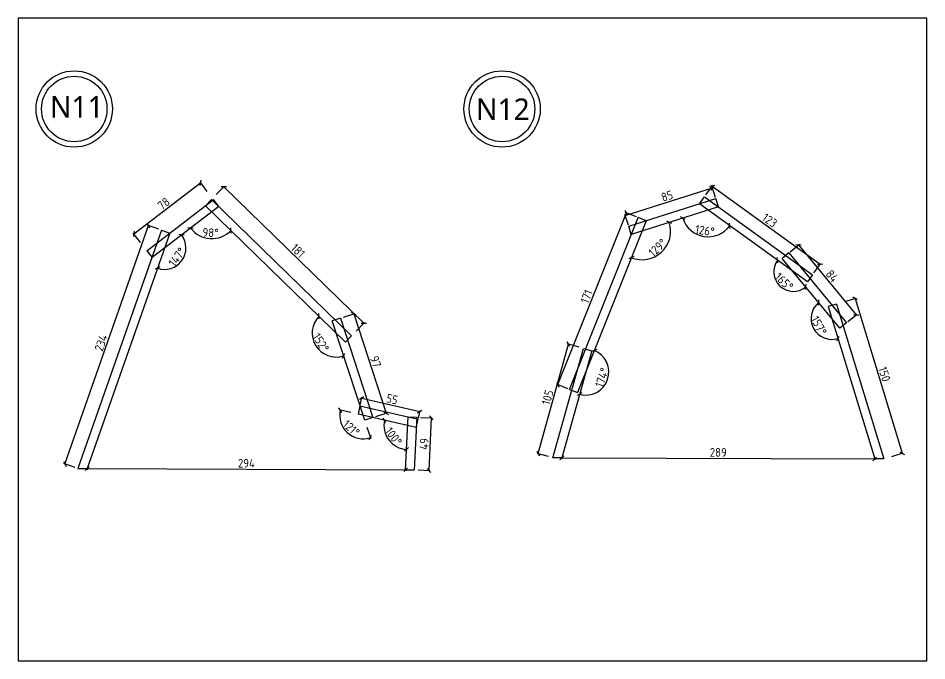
# Model space of a CAD drawing. Header units: centimetres. Extents: x -6116 to 16873, y -2889 to 4505.
# Drawn here: x 12808 to 13648, y -107 to 487 of the extents above; entities that cross this region are included whole.
import ezdxf

# ---------------------------------------------------------------- set-up
doc = ezdxf.new("R2010")
doc.units = ezdxf.units.CM
for name, color, linetype in [('5', 5, 'Continuous'), ('frame圖框', 34, 'Continuous'), ('section剖面線', 1, 'Continuous')]:
    doc.layers.add(name, color=color, linetype=linetype)
doc.styles.get("Standard").update_dxf_attribs({"font": 'ISOCP.SHX', "bigfont": 'CHINESET.SHX'})
doc.dimstyles.new('AM_ISO', dxfattribs={"dimtxt": 3.5, "dimasz": 3.5, "dimexe": 1, "dimexo": 1, "dimgap": 1.5, "dimtad": 1, "dimdec": 0, "dimdsep": 46, "dimtxsty": 'Standard', "dimcen": 0, "dimclrd": 256, "dimclre": 256, "dimclrt": 2, "dimadec": 0, "dimazin": 2, "dimtp": 0.1, "dimtm": 0.1, "dimtfac": 0.71, "dimtdec": 0, "dimtmove": 0, "dimatfit": 3, "dimfxl": 1, "dimlwd": -1, "dimlwe": -1, "dimarcsym": 1})

# ---------------------------------------------------------------- blocks, each defined once
blk = doc.blocks.new('_Oblique')
at = {"color": 0, "linetype": 'ByBlock', "lineweight": -2}
blk.add_line((-0.5, -0.5), (0.5, 0.5), dxfattribs=at)
blk = doc.blocks.new('*D704')
at = {"layer": 'DEFPOINTS', "color": 0, "transparency": 16777216}
for p in [(12928.19, 295.57), (12940.28, 291.33), (12862.96, 70.98)]:
    blk.add_point(p, dxfattribs=at)
at = {"layer": 'section剖面線', "linetype": 'ByBlock', "transparency": 16777216}
for p, q in [((12850.87, 75.22), (12928.19, 295.57)), ((12937.62, 292.26), (12927.24, 295.9)), ((12860.31, 71.91), (12849.93, 75.55))]:
    blk.add_line(p, q, dxfattribs=at)
at = {"layer": 'section剖面線', "transparency": 16777216, "xscale": 3.5, "yscale": 3.5, "zscale": 3.5}
for p, rotation in [((12928.19, 295.57), 70.66550594626355), ((12850.87, 75.22), 250.6655059462636)]:
    blk.add_blockref('_Oblique', p, dxfattribs=dict(at, rotation=rotation))
at = {"layer": 'section剖面線', "transparency": 16777216, "insert": (12884.34, 187.22), "char_height": 8, "attachment_point": 5, "rotation": 70.66551}
blk.add_mtext('234', dxfattribs=at)
blk = doc.blocks.new('_ArchTick')
at = {"color": 0, "linetype": 'ByBlock', "const_width": 0.15}
blk.add_lwpolyline([(-0.5, -0.5), (0.5, 0.5)], dxfattribs=at)
blk = doc.blocks.new('*D705')
at = {"layer": 'DEFPOINTS', "color": 0, "transparency": 16777216}
for p in [(12976.38, 335.09), (12988.24, 319.59), (12926.55, 272.4)]:
    blk.add_point(p, dxfattribs=at)
at = {"layer": 'section剖面線', "linetype": 'ByBlock', "transparency": 16777216}
for p, q in [((12914.69, 287.9), (12976.38, 335.09)), ((12982.46, 327.15), (12975.78, 335.89)), ((12920.77, 279.96), (12914.08, 288.7))]:
    blk.add_line(p, q, dxfattribs=at)
at = {"layer": 'section剖面線', "transparency": 16777216, "xscale": 3.5, "yscale": 3.5, "zscale": 3.5}
for p, rotation in [((12976.38, 335.09), 37.41404824397881), ((12914.69, 287.9), 217.4140482439788)]:
    blk.add_blockref('_Oblique', p, dxfattribs=dict(at, rotation=rotation))
at = {"layer": 'section剖面線', "transparency": 16777216, "insert": (12942.2, 315.87), "char_height": 8, "attachment_point": 5, "rotation": 37.41405}
blk.add_mtext('78', dxfattribs=at)
blk = doc.blocks.new('*D706')
at = {"layer": 'DEFPOINTS', "color": 0, "transparency": 16777216}
for p in [(12986.47, 319.7), (13127.18, 205.31), (13115.82, 193.66)]:
    blk.add_point(p, dxfattribs=at)
at = {"layer": 'section剖面線', "linetype": 'ByBlock', "transparency": 16777216}
for p, q in [((12990.85, 324.19), (12998.53, 332.07)), ((12997.83, 331.35), (13127.18, 205.31)), ((13120.2, 198.15), (13127.88, 206.03))]:
    blk.add_line(p, q, dxfattribs=at)
at = {"layer": 'section剖面線', "transparency": 16777216, "xscale": 3.5, "yscale": 3.5, "zscale": 3.5}
for p, rotation in [((12997.83, 331.35), 135.7422807670997), ((13127.18, 205.31), 315.7422807670997)]:
    blk.add_blockref('_Oblique', p, dxfattribs=dict(at, rotation=rotation))
at = {"layer": 'section剖面線', "transparency": 16777216, "insert": (13066.34, 272.27), "char_height": 8, "attachment_point": 5, "rotation": 315.74228}
blk.add_mtext('181', dxfattribs=at)
blk = doc.blocks.new('*D707')
at = {"layer": 'DEFPOINTS', "color": 0, "transparency": 16777216}
for p in [(13105.56, 210.14), (13135.62, 118.09), (13147.94, 122.12)]:
    blk.add_point(p, dxfattribs=at)
at = {"layer": 'section剖面線', "linetype": 'ByBlock', "transparency": 16777216}
for p, q in [((13108.37, 211.06), (13118.83, 214.48)), ((13117.88, 214.17), (13147.94, 122.12)), ((13138.44, 119.01), (13148.9, 122.43))]:
    blk.add_line(p, q, dxfattribs=at)
at = {"layer": 'section剖面線', "transparency": 16777216, "xscale": 3.5, "yscale": 3.5, "zscale": 3.5}
for p, rotation in [((13117.88, 214.17), 108.0891974887457), ((13147.94, 122.12), 288.0891974887457)]:
    blk.add_blockref('_Oblique', p, dxfattribs=dict(at, rotation=rotation))
at = {"layer": 'section剖面線', "transparency": 16777216, "insert": (13138.14, 169.85), "char_height": 8, "attachment_point": 5, "rotation": 288.0892}
blk.add_mtext('97', dxfattribs=at)
blk = doc.blocks.new('*D708')
at = {"layer": 'DEFPOINTS', "color": 0, "transparency": 16777216}
for p in [(13123.63, 129.05), (13179.08, 123.68), (13177.48, 116.71)]:
    blk.add_point(p, dxfattribs=at)
at = {"layer": 'section剖面線', "linetype": 'ByBlock', "transparency": 16777216}
for p, q in [((13123.85, 130.02), (13125.45, 136.99)), ((13125.23, 136.02), (13179.08, 123.68)), ((13177.7, 117.69), (13179.3, 124.66))]:
    blk.add_line(p, q, dxfattribs=at)
at = {"layer": 'section剖面線', "transparency": 16777216, "xscale": 3.5, "yscale": 3.5, "zscale": 3.5}
for p, rotation in [((13125.23, 136.02), 167.0985210190617), ((13179.08, 123.68), 347.0985210190617)]:
    blk.add_blockref('_Oblique', p, dxfattribs=dict(at, rotation=rotation))
at = {"layer": 'section剖面線', "transparency": 16777216, "insert": (13153.38, 135.21), "char_height": 8, "attachment_point": 5, "rotation": 347.09852}
blk.add_mtext('55', dxfattribs=at)
blk = doc.blocks.new('*D709')
at = {"layer": 'DEFPOINTS', "color": 0, "transparency": 16777216}
for p in [(13176.14, 118.48), (13173.89, 69.88), (13187.29, 69.26)]:
    blk.add_point(p, dxfattribs=at)
at = {"layer": 'section剖面線', "linetype": 'ByBlock', "transparency": 16777216}
for p, q in [((13179.55, 118.32), (13190.53, 117.81)), ((13189.54, 117.86), (13187.29, 69.26)), ((13177.3, 69.72), (13188.28, 69.21))]:
    blk.add_line(p, q, dxfattribs=at)
at = {"layer": 'section剖面線', "transparency": 16777216, "xscale": 3.5, "yscale": 3.5, "zscale": 3.5}
for p, rotation in [((13189.54, 117.86), 87.3496191540401), ((13187.29, 69.26), 267.3496191540401)]:
    blk.add_blockref('_Oblique', p, dxfattribs=dict(at, rotation=rotation))
at = {"layer": 'section剖面線', "transparency": 16777216, "insert": (13182.92, 93.81), "char_height": 8, "attachment_point": 5, "rotation": 87.34962}
blk.add_mtext('49', dxfattribs=at)
blk = doc.blocks.new('*D710')
at = {"layer": 'DEFPOINTS', "color": 0, "transparency": 16777216}
for p in [(12871.43, 70.95), (13165.88, 69.91), (13165.88, 69.91)]:
    blk.add_point(p, dxfattribs=at)
at = {"layer": 'section剖面線', "linetype": 'ByBlock', "transparency": 16777216}
for p, q in [((12871.43, 70.95), (12871.43, 69.95)), ((12871.43, 70.95), (13165.88, 69.91)), ((13165.88, 69.91), (13165.88, 68.91))]:
    blk.add_line(p, q, dxfattribs=at)
at = {"layer": 'section剖面線', "transparency": 16777216, "xscale": 3.5, "yscale": 3.5, "zscale": 3.5}
for p, rotation in [((12871.43, 70.95), 179.7978848453914), ((13165.88, 69.91), 359.7978848453914)]:
    blk.add_blockref('_Oblique', p, dxfattribs=dict(at, rotation=rotation))
at = {"layer": 'section剖面線', "transparency": 16777216, "insert": (13018.67, 75.93), "char_height": 8, "attachment_point": 5, "rotation": 359.79788}
blk.add_mtext('294', dxfattribs=at)
blk = doc.blocks.new('*D711')
at = {"layer": 'DEFPOINTS', "color": 0, "transparency": 16777216}
for p in [(13316.52, 185.87), (13330.15, 182.07), (13301.96, 80.99)]:
    blk.add_point(p, dxfattribs=at)
at = {"layer": 'section剖面線', "linetype": 'ByBlock', "transparency": 16777216}
for p, q in [((13288.33, 84.79), (13316.52, 185.87)), ((13326.15, 183.19), (13315.55, 186.14)), ((13297.97, 82.1), (13287.37, 85.06))]:
    blk.add_line(p, q, dxfattribs=at)
at = {"layer": 'section剖面線', "transparency": 16777216, "xscale": 3.5, "yscale": 3.5, "zscale": 3.5}
for p, rotation in [((13316.52, 185.87), 74.42067877494027), ((13288.33, 84.79), 254.4206787749403)]:
    blk.add_blockref('_Oblique', p, dxfattribs=dict(at, rotation=rotation))
at = {"layer": 'section剖面線', "transparency": 16777216, "insert": (13297.13, 136.81), "char_height": 8, "attachment_point": 5, "rotation": 74.42068}
blk.add_mtext('105', dxfattribs=at)
blk = doc.blocks.new('*D712')
at = {"layer": 'DEFPOINTS', "color": 0, "transparency": 16777216}
for p in [(13369.89, 307.41), (13380.72, 303.09), (13317.37, 144.23)]:
    blk.add_point(p, dxfattribs=at)
at = {"layer": 'section剖面線', "linetype": 'ByBlock', "transparency": 16777216}
for p, q in [((13306.53, 148.55), (13369.89, 307.41)), ((13379.17, 303.7), (13368.96, 307.78)), ((13315.82, 144.85), (13305.6, 148.92))]:
    blk.add_line(p, q, dxfattribs=at)
at = {"layer": 'section剖面線', "transparency": 16777216, "xscale": 3.5, "yscale": 3.5, "zscale": 3.5}
for p, rotation in [((13369.89, 307.41), 68.2568669163847), ((13306.53, 148.55), 248.2568669163847)]:
    blk.add_blockref('_Oblique', p, dxfattribs=dict(at, rotation=rotation))
at = {"layer": 'section剖面線', "transparency": 16777216, "insert": (13333.1, 230.02), "char_height": 8, "attachment_point": 5, "rotation": 68.25687}
blk.add_mtext('171', dxfattribs=at)
blk = doc.blocks.new('*D713')
at = {"layer": 'DEFPOINTS', "color": 0, "transparency": 16777216}
for p in [(13449.49, 330.44), (13452.62, 320.55), (13372.05, 295.02)]:
    blk.add_point(p, dxfattribs=at)
at = {"layer": 'section剖面線', "linetype": 'ByBlock', "transparency": 16777216}
for p, q in [((13368.91, 304.91), (13449.49, 330.44)), ((13452.32, 321.5), (13449.19, 331.4)), ((13371.74, 295.97), (13368.61, 305.87))]:
    blk.add_line(p, q, dxfattribs=at)
at = {"layer": 'section剖面線', "transparency": 16777216, "xscale": 3.5, "yscale": 3.5, "zscale": 3.5}
for p, rotation in [((13449.49, 330.44), 17.57935785094831), ((13368.91, 304.91), 197.5793578509483)]:
    blk.add_blockref('_Oblique', p, dxfattribs=dict(at, rotation=rotation))
at = {"layer": 'section剖面線', "transparency": 16777216, "insert": (13407.54, 322.92), "char_height": 8, "attachment_point": 5, "rotation": 17.57936}
blk.add_mtext('85', dxfattribs=at)
blk = doc.blocks.new('*D715')
at = {"layer": 'DEFPOINTS', "color": 0, "transparency": 16777216}
for p in [(13442.19, 322.23), (13549.1, 259.87), (13541.93, 249.97)]:
    blk.add_point(p, dxfattribs=at)
at = {"layer": 'section剖面線', "linetype": 'ByBlock', "transparency": 16777216}
for p, q in [((13443.49, 324.03), (13449.94, 332.94)), ((13449.36, 332.13), (13549.1, 259.87)), ((13543.24, 251.77), (13549.69, 260.68))]:
    blk.add_line(p, q, dxfattribs=at)
at = {"layer": 'section剖面線', "transparency": 16777216, "xscale": 3.5, "yscale": 3.5, "zscale": 3.5}
for p, rotation in [((13449.36, 332.13), 144.0780054890438), ((13549.1, 259.87), 324.0780054890438)]:
    blk.add_blockref('_Oblique', p, dxfattribs=dict(at, rotation=rotation))
at = {"layer": 'section剖面線', "transparency": 16777216, "insert": (13502.46, 300.45), "char_height": 8, "attachment_point": 5, "rotation": 324.07801}
blk.add_mtext('123', dxfattribs=at)
blk = doc.blocks.new('*D716')
at = {"layer": 'DEFPOINTS', "color": 0, "transparency": 16777216}
for p in [(13520.23, 270.33), (13582.46, 213.16), (13573.56, 205.8)]:
    blk.add_point(p, dxfattribs=at)
at = {"layer": 'section剖面線', "linetype": 'ByBlock', "transparency": 16777216}
for p, q in [((13521.43, 271.32), (13529.91, 278.33)), ((13529.13, 277.69), (13582.46, 213.16)), ((13574.75, 206.79), (13583.23, 213.8))]:
    blk.add_line(p, q, dxfattribs=at)
at = {"layer": 'section剖面線', "transparency": 16777216, "xscale": 3.5, "yscale": 3.5, "zscale": 3.5}
for p, rotation in [((13529.13, 277.69), 129.5691408553165), ((13582.46, 213.16), 309.5691408553165)]:
    blk.add_blockref('_Oblique', p, dxfattribs=dict(at, rotation=rotation))
at = {"layer": 'section剖面線', "transparency": 16777216, "insert": (13560.04, 248.93), "char_height": 8, "attachment_point": 5, "rotation": 309.56914}
blk.add_mtext('84', dxfattribs=at)
blk = doc.blocks.new('*D717')
at = {"layer": 'DEFPOINTS', "color": 0, "transparency": 16777216}
for p in [(13564.27, 223.08), (13625, 85.13), (13607.85, 79.91)]:
    blk.add_point(p, dxfattribs=at)
at = {"layer": 'section剖面線', "linetype": 'ByBlock', "transparency": 16777216}
for p, q in [((13571.86, 225.39), (13582.38, 228.59)), ((13581.42, 228.3), (13625, 85.13)), ((13615.43, 82.22), (13625.95, 85.42))]:
    blk.add_line(p, q, dxfattribs=at)
at = {"layer": 'section剖面線', "transparency": 16777216, "xscale": 3.5, "yscale": 3.5, "zscale": 3.5}
for p, rotation in [((13581.42, 228.3), 106.9284840099681), ((13625, 85.13), 286.9284840099681)]:
    blk.add_blockref('_Oblique', p, dxfattribs=dict(at, rotation=rotation))
at = {"layer": 'section剖面線', "transparency": 16777216, "insert": (13608.47, 158.32), "char_height": 8, "attachment_point": 5, "rotation": 286.92848}
blk.add_mtext('150', dxfattribs=at)
blk = doc.blocks.new('*D718')
at = {"layer": 'DEFPOINTS', "color": 0, "transparency": 16777216}
for p in [(13310.26, 80.96), (13599.48, 79.94), (13599.48, 79.94)]:
    blk.add_point(p, dxfattribs=at)
at = {"layer": 'section剖面線', "linetype": 'ByBlock', "transparency": 16777216}
for p, q in [((13310.26, 80.96), (13310.26, 79.96)), ((13310.26, 80.96), (13599.48, 79.94)), ((13599.48, 79.94), (13599.47, 78.94))]:
    blk.add_line(p, q, dxfattribs=at)
at = {"layer": 'section剖面線', "transparency": 16777216, "xscale": 3.5, "yscale": 3.5, "zscale": 3.5}
for p, rotation in [((13310.26, 80.96), 179.7978848453913), ((13599.48, 79.94), 359.7978848453913)]:
    blk.add_blockref('_Oblique', p, dxfattribs=dict(at, rotation=rotation))
at = {"layer": 'section剖面線', "transparency": 16777216, "insert": (13454.89, 85.95), "char_height": 8, "attachment_point": 5, "rotation": 359.79788}
blk.add_mtext('289', dxfattribs=at)
blk = doc.blocks.new('*D731')
at = {"layer": 'DEFPOINTS', "color": 0, "transparency": 16777216}
for p in [(12993.1, 313.24), (12947.83, 288.68), (12931.41, 266.05), (12952.76, 257.72), (12871.43, 70.95)]:
    blk.add_point(p, dxfattribs=at)
at = {"layer": 'section剖面線', "linetype": 'ByBlock', "transparency": 16777216}
blk.add_arc((12943, 274.91), 19.77, 250.66551, 37.41405, dxfattribs=at)
at = {"layer": 'section剖面線', "transparency": 16777216, "xscale": 3.5, "yscale": 3.5, "zscale": 3.5}
for p, rotation in [((12958.7, 286.93), 127.4140482439873), ((12936.45, 256.25), 160.665505946256)]:
    blk.add_blockref('_Oblique', p, dxfattribs=dict(at, rotation=rotation))
at = {"layer": 'section剖面線', "transparency": 16777216, "insert": (12954.55, 266.53), "char_height": 8, "attachment_point": 5, "rotation": 54.03978}
blk.add_mtext('147°', dxfattribs=at)
blk = doc.blocks.new('*D732')
at = {"layer": 'DEFPOINTS', "color": 0, "transparency": 16777216}
for p in [(12980.89, 313.97), (12993.1, 313.24), (12978.27, 284.99), (12931.41, 266.05), (13110.24, 187.93)]:
    blk.add_point(p, dxfattribs=at)
at = {"layer": 'section剖面線', "linetype": 'ByBlock', "transparency": 16777216}
blk.add_arc((12986.68, 308.33), 24.81, 217.41405, 315.74228, dxfattribs=at)
at = {"layer": 'section剖面線', "transparency": 16777216, "xscale": 3.5, "yscale": 3.5, "zscale": 3.5}
for p, rotation in [((12966.98, 293.26), 127.4140482439871), ((13004.45, 291.01), 45.74228076709859)]:
    blk.add_blockref('_Oblique', p, dxfattribs=dict(at, rotation=rotation))
at = {"layer": 'section剖面線', "transparency": 16777216, "insert": (12985.53, 289.05), "char_height": 8, "attachment_point": 5, "rotation": 356.57816}
blk.add_mtext('98°', dxfattribs=at)
blk = doc.blocks.new('*D733')
at = {"layer": 'DEFPOINTS', "color": 0, "transparency": 16777216}
for p in [(12980.89, 313.97), (13097.95, 207.66), (13079.61, 193.76), (13110.24, 187.93), (13128.02, 115.61)]:
    blk.add_point(p, dxfattribs=at)
at = {"layer": 'section剖面線', "linetype": 'ByBlock', "transparency": 16777216}
blk.add_arc((13101.67, 196.28), 22.2, 135.74228, 288.0892, dxfattribs=at)
at = {"layer": 'section剖面線', "transparency": 16777216, "xscale": 3.5, "yscale": 3.5, "zscale": 3.5}
for p, rotation in [((13085.77, 211.78), 45.74228076709887), ((13108.56, 175.18), 18.08919748874388)]:
    blk.add_blockref('_Oblique', p, dxfattribs=dict(at, rotation=rotation))
at = {"layer": 'section剖面線', "transparency": 16777216, "insert": (13087.49, 187.45), "char_height": 8, "attachment_point": 5, "rotation": 301.91574}
blk.add_mtext('152°', dxfattribs=at)
blk = doc.blocks.new('*D734')
at = {"layer": 'DEFPOINTS', "color": 0, "transparency": 16777216}
for p in [(13097.95, 207.66), (13121.84, 121.25), (13107.33, 110.22), (13128.02, 115.61), (13175.7, 108.91)]:
    blk.add_point(p, dxfattribs=at)
at = {"layer": 'section剖面線', "linetype": 'ByBlock', "transparency": 16777216}
for p, q in [((13115.2, 122.77), (13104.47, 125.23)), ((13130.14, 109.13), (13133.55, 98.67))]:
    blk.add_line(p, q, dxfattribs=at)
blk.add_arc((13126.53, 120.18), 21.62, 167.09852, 288.0892, dxfattribs=at)
at = {"layer": 'section剖面線', "transparency": 16777216, "xscale": 3.5, "yscale": 3.5, "zscale": 3.5}
for p, rotation in [((13105.45, 125.01), 77.0985210190662), ((13133.24, 99.62), 18.0891974887434)]:
    blk.add_blockref('_Oblique', p, dxfattribs=dict(at, rotation=rotation))
at = {"layer": 'section剖面線', "transparency": 16777216, "insert": (13115.65, 108.27), "char_height": 8, "attachment_point": 5, "rotation": 317.59386}
blk.add_mtext('121°', dxfattribs=at)
blk = doc.blocks.new('*D735')
at = {"layer": 'DEFPOINTS', "color": 0, "transparency": 16777216}
for p in [(13121.84, 121.25), (13168.14, 118.85), (13147.18, 103.03), (13175.7, 108.91), (13165.88, 69.91)]:
    blk.add_point(p, dxfattribs=at)
at = {"layer": 'section剖面線', "linetype": 'ByBlock', "transparency": 16777216}
blk.add_arc((13167.77, 110.73), 21.98, 167.09852, 267.34962, dxfattribs=at)
at = {"layer": 'section剖面線', "transparency": 16777216, "xscale": 3.5, "yscale": 3.5, "zscale": 3.5}
for p, rotation in [((13146.34, 115.64), 77.09852101906813), ((13166.75, 88.77), 357.3496191540851)]:
    blk.add_blockref('_Oblique', p, dxfattribs=dict(at, rotation=rotation))
at = {"layer": 'section剖面線', "transparency": 16777216, "insert": (13154.65, 100.76), "char_height": 8, "attachment_point": 5, "rotation": 307.22407}
blk.add_mtext('100°', dxfattribs=at)
blk = doc.blocks.new('*D736')
at = {"layer": 'DEFPOINTS', "color": 0, "transparency": 16777216}
for p in [(13388.15, 300.12), (13337.85, 179.92), (13346.74, 144.48), (13324.8, 141.27), (13310.26, 80.96)]:
    blk.add_point(p, dxfattribs=at)
at = {"layer": 'section剖面線', "linetype": 'ByBlock', "transparency": 16777216}
blk.add_arc((13332.36, 160.24), 21.33, 254.42068, 68.25687, dxfattribs=at)
at = {"layer": 'section剖面線', "transparency": 16777216, "xscale": 3.5, "yscale": 3.5, "zscale": 3.5}
for p, rotation in [((13340.27, 180.06), 158.2568669163724), ((13326.63, 139.69), 164.4206787749393)]:
    blk.add_blockref('_Oblique', p, dxfattribs=dict(at, rotation=rotation))
at = {"layer": 'section剖面線', "transparency": 16777216, "insert": (13347.37, 155.18), "char_height": 8, "attachment_point": 5, "rotation": 71.33877}
blk.add_mtext('174°', dxfattribs=at)
blk = doc.blocks.new('*D738')
at = {"layer": 'DEFPOINTS', "color": 0, "transparency": 16777216}
for p in [(13455.04, 312.92), (13388.15, 300.12), (13374.46, 287.4), (13393.98, 265.82), (13324.8, 141.27)]:
    blk.add_point(p, dxfattribs=at)
at = {"layer": 'section剖面線', "linetype": 'ByBlock', "transparency": 16777216}
blk.add_arc((13384.32, 290.52), 26.52, 248.25687, 17.57936, dxfattribs=at)
at = {"layer": 'section剖面線', "transparency": 16777216, "xscale": 3.5, "yscale": 3.5, "zscale": 3.5}
for p, rotation in [((13409.6, 298.53), 107.5793578509472), ((13374.5, 265.89), 158.2568669163707)]:
    blk.add_blockref('_Oblique', p, dxfattribs=dict(at, rotation=rotation))
at = {"layer": 'section剖面線', "transparency": 16777216, "insert": (13398.63, 275.13), "char_height": 8, "attachment_point": 5, "rotation": 42.91811}
blk.add_mtext('129°', dxfattribs=at)
blk = doc.blocks.new('*D739')
at = {"layer": 'DEFPOINTS', "color": 0, "transparency": 16777216}
for p in [(13437.49, 315.76), (13455.04, 312.92), (13374.46, 287.4), (13433.12, 288.6), (13537.24, 243.49)]:
    blk.add_point(p, dxfattribs=at)
at = {"layer": 'section剖面線', "linetype": 'ByBlock', "transparency": 16777216}
blk.add_arc((13445.55, 309.92), 24.68, 197.57936, 324.07801, dxfattribs=at)
at = {"layer": 'section剖面線', "transparency": 16777216, "xscale": 3.5, "yscale": 3.5, "zscale": 3.5}
for p, rotation in [((13422.02, 302.46), 107.5793578509473), ((13465.54, 295.44), 54.07800548905001)]:
    blk.add_blockref('_Oblique', p, dxfattribs=dict(at, rotation=rotation))
at = {"layer": 'section剖面線', "transparency": 16777216, "insert": (13442.49, 290.98), "char_height": 8, "attachment_point": 5, "rotation": 350.82868}
blk.add_mtext('126°', dxfattribs=at)
blk = doc.blocks.new('*D740')
at = {"layer": 'DEFPOINTS', "color": 0, "transparency": 16777216}
for p in [(13437.49, 315.76), (13514.06, 265.24), (13507.16, 246.92), (13537.24, 243.49), (13567.39, 200.71)]:
    blk.add_point(p, dxfattribs=at)
at = {"layer": 'section剖面線', "linetype": 'ByBlock', "transparency": 16777216}
blk.add_arc((13524.27, 252.89), 18.12, 144.07801, 309.56914, dxfattribs=at)
at = {"layer": 'section剖面線', "transparency": 16777216, "xscale": 3.5, "yscale": 3.5, "zscale": 3.5}
for p, rotation in [((13509.59, 263.52), 54.0780054890491), ((13535.81, 238.92), 39.56914085529294)]:
    blk.add_blockref('_Oblique', p, dxfattribs=dict(at, rotation=rotation))
at = {"layer": 'section剖面線', "transparency": 16777216, "insert": (13515.63, 243.69), "char_height": 8, "attachment_point": 5, "rotation": 316.82357}
blk.add_mtext('165°', dxfattribs=at)
blk = doc.blocks.new('*D741')
at = {"layer": 'DEFPOINTS', "color": 0, "transparency": 16777216}
for p in [(13514.06, 265.24), (13556.61, 220.74), (13540.71, 209), (13567.39, 200.71), (13599.48, 79.94)]:
    blk.add_point(p, dxfattribs=at)
at = {"layer": 'section剖面線', "linetype": 'ByBlock', "transparency": 16777216}
blk.add_arc((13559.97, 209.68), 19.28, 129.56914, 286.9342, dxfattribs=at)
at = {"layer": 'section剖面線', "transparency": 16777216, "xscale": 3.5, "yscale": 3.5, "zscale": 3.5}
for p, rotation in [((13547.7, 224.54), 39.56914085529343), ((13565.59, 191.24), 16.9342029408342)]:
    blk.add_blockref('_Oblique', p, dxfattribs=dict(at, rotation=rotation))
at = {"layer": 'section剖面線', "transparency": 16777216, "insert": (13547.84, 203.16), "char_height": 8, "attachment_point": 5, "rotation": 298.25167}
blk.add_mtext('157°', dxfattribs=at)

msp = doc.modelspace()

# ---------------------------------------------------------------- linework, layer by layer
for p, q in [((12926.54893, 272.40187), (12988.242, 319.59376)), ((12980.89034, 313.97013), (12986.47317, 319.69953)), ((13115.82331, 193.65824), (12986.47317, 319.69953)), ((12993.10229, 313.23998), (12988.242, 319.59376)), ((13372.04644, 295.02091), (13452.62214, 320.54908)), ((13437.4931, 315.75586), (13442.18629, 322.23401)), ((13442.18629, 322.23401), (13541.9328, 249.97121)), ((13455.03815, 312.9233), (13452.62214, 320.54908)), ((12993.10229, 313.23998), (12931.40922, 266.0481)), ((13110.24047, 187.92884), (12980.89034, 313.97013)), ((13455.03815, 312.9233), (13374.46246, 287.39513)), ((13537.23961, 243.49306), (13437.4931, 315.75586)), ((13317.36518, 144.22981), (13380.72064, 303.08684)), ((13388.15138, 300.12331), (13380.72064, 303.08684)), ((13388.15138, 300.12331), (13324.79592, 141.26628)), ((13374.46246, 287.39513), (13372.04644, 295.02091)), ((12940.27912, 291.32774), (12862.96415, 70.97621)), ((12947.82786, 288.67911), (12871.43174, 70.94634)), ((12940.27912, 291.32774), (12947.82786, 288.67911)), ((12926.54893, 272.40187), (12931.40922, 266.0481)), ((13520.23042, 270.3343), (13514.0638, 265.23842)), ((13520.23042, 270.3343), (13573.55649, 205.80343)), ((13567.38986, 200.70754), (13514.0638, 265.23842)), ((13541.9328, 249.97121), (13537.23961, 243.49306)), ((13564.27367, 223.07839), (13556.60632, 220.74387)), ((13556.60632, 220.74387), (13599.47751, 79.9404)), ((13564.27367, 223.07839), (13607.84922, 79.96157)), ((13105.55626, 210.14285), (13097.95173, 207.65889)), ((13105.55626, 210.14285), (13135.62351, 118.0932)), ((13128.01899, 115.60924), (13097.95173, 207.65889)), ((13573.55649, 205.80343), (13567.38986, 200.70754)), ((13115.82331, 193.65824), (13110.24047, 187.92884)), ((13301.96222, 80.98992), (13330.14554, 182.07208)), ((13337.85157, 179.92351), (13310.25914, 80.96065)), ((13330.14554, 182.07208), (13337.85157, 179.92351)), ((13317.36518, 144.22981), (13324.79592, 141.26628)), ((13123.62966, 129.04697), (13121.84361, 121.24959)), ((13123.62966, 129.04697), (13177.48112, 116.71188)), ((13175.69507, 108.9145), (13121.84361, 121.24959)), ((13135.62351, 118.0932), (13128.01899, 115.60924)), ((13165.87868, 69.90765), (13168.14429, 118.85055)), ((13168.14429, 118.85055), (13176.13789, 118.48052)), ((13176.13789, 118.48052), (13173.8881, 69.8794)), ((13175.69507, 108.9145), (13177.48112, 116.71188)), ((13310.25914, 80.96065), (13301.96222, 80.98992)), ((13607.84904, 79.91087), (13599.47751, 79.9404)), ((13607.84904, 79.91087), (13607.84922, 79.96157)), ((12862.96415, 70.97621), (12871.43174, 70.94634)), ((13165.87868, 69.90765), (13173.8881, 69.8794))]:
    msp.add_line(p, q)
at = {"layer": '5', "linetype": 'ByBlock'}
for centre, radius in [((12859.51956, 403.37976), 35.27331), ((13255.02018, 403.37976), 35.27331), ((12859.51956, 403.37976), 30.27331), ((13255.02018, 403.37976), 30.27331)]:
    msp.add_circle(centre, radius, dxfattribs=at)
at = {"layer": 'frame圖框'}
msp.add_lwpolyline([(12807.6775, 487.29706), (12807.6775, -106.70294), (13647.6775, -106.70294), (13647.6775, 487.29706)], close=True, dxfattribs=at)

# ---------------------------------------------------------------- texts
at = {"layer": '5', "linetype": 'ByBlock', "insert": (12837.11312, 415.27384), "char_height": 20, "width": 38.7691074, "attachment_point": 1}
msp.add_mtext('{\\fMicrosoft JhengHei|b0|i0|c136|p34;N11}', dxfattribs=at)
at = {"layer": '5', "linetype": 'ByBlock', "insert": (13230.99428, 413.0896), "char_height": 20, "attachment_point": 1}
msp.add_mtext('{\\fMicrosoft JhengHei|b0|i0|c136|p34;N12}', dxfattribs=at)

# ---------------------------------------------------------------- dimensions: what is measured, and where the dimension line sits
at = {"layer": 'section剖面線'}
for p1, p2, distance, picture, middle in [((12926.54893, 272.40187), (12988.242, 319.59376), 19.516, '*D705', (12942.19647, 315.86716)), ((12986.47317, 319.69953), (13115.82331, 193.65824), 16.26968, '*D706', (13066.34102, 272.2705)), ((13372.04644, 295.02091), (13452.62214, 320.54908), 10.37766, '*D713', (13407.53882, 322.92116)), ((13442.18629, 322.23401), (13541.9328, 249.97121), 12.22015, '*D715', (13502.45612, 300.45331)), ((13317.36518, 144.22981), (13380.72064, 303.08684), 11.66485, '*D712', (13333.09927, 230.01698)), ((12862.96415, 70.97621), (12940.27912, 291.32774), 12.81514, '*D704', (12884.33869, 187.21606)), ((13520.23042, 270.3343), (13573.55649, 205.80343), 11.55072, '*D716', (13560.03711, 248.93033)), ((13564.27367, 223.07839), (13607.84904, 79.91087), 17.925, '*D717', (13608.47133, 158.31547)), ((13105.55626, 210.14285), (13135.62351, 118.0932), 12.96156, '*D707', (13138.13897, 169.85029)), ((13301.96222, 80.98992), (13330.14554, 182.07208), 14.14916, '*D711', (13297.12664, 136.80822)), ((13123.62966, 129.04697), (13177.48112, 116.71188), 7.15218, '*D708', (13153.38031, 135.21221)), ((13176.13789, 118.48052), (13173.8881, 69.8794), 13.41214, '*D709', (13182.91668, 93.81409)), ((13310.25914, 80.96065), (13599.47751, 79.9404), 0, '*D718', (13454.88773, 85.95128)), ((12871.43174, 70.94634), (13165.87868, 69.90765), 0, '*D710', (13018.67461, 75.92775))]:
    dim = msp.add_aligned_dim(p1=p1, p2=p2, distance=distance, dimstyle='AM_ISO', override={"dimtxt": 8, "dimblk": 'Oblique', "dimclrt": 256, "dimldrblk": 'ArchTick', "dimfxl": 10, "dimfxlon": 1}, dxfattribs=at)
    dim.commit()
    dim.dimension.update_dxf_attribs({"geometry": picture, "text_midpoint": middle})
for base, line1, line2, picture, middle in [((12952.75974, 257.71525), ((12993.10229, 313.23998), (12931.40922, 266.0481)), ((12947.82786, 288.67911), (12871.43174, 70.94634)), '*D731', (12954.55205, 266.53)), ((12978.27325, 284.98777), ((13110.24047, 187.92884), (12980.89034, 313.97013)), ((12993.10229, 313.23998), (12931.40922, 266.0481)), '*D732', (12985.5283, 289.05411)), ((13079.61121, 193.75955), ((13128.01899, 115.60924), (13097.95173, 207.65889)), ((13110.24047, 187.92884), (12980.89034, 313.97013)), '*D733', (13087.49275, 187.45355)), ((13393.9819, 265.82095), ((13455.03815, 312.9233), (13374.46246, 287.39513)), ((13388.15138, 300.12331), (13324.79592, 141.26628)), '*D738', (13398.63378, 275.12559)), ((13433.11639, 288.59849), ((13537.23961, 243.49306), (13437.4931, 315.75586)), ((13455.03815, 312.9233), (13374.46246, 287.39513)), '*D739', (13442.49456, 290.98285)), ((13507.15713, 246.91883), ((13567.38986, 200.70754), (13514.0638, 265.23842)), ((13537.23961, 243.49306), (13437.4931, 315.75586)), '*D740', (13515.63031, 243.68625)), ((13346.74125, 144.48062), ((13388.15138, 300.12331), (13324.79592, 141.26628)), ((13337.85157, 179.92351), (13310.25914, 80.96065)), '*D736', (13347.36675, 155.17718)), ((13540.71, 208.99978), ((13556.60632, 220.74387), (13599.47751, 79.9404)), ((13567.38986, 200.70754), (13514.0638, 265.23842)), '*D741', (13547.83911, 203.15946)), ((13107.33308, 110.2154), ((13175.69507, 108.9145), (13121.84361, 121.24959)), ((13128.01899, 115.60924), (13097.95173, 207.65889)), '*D734', (13115.65321, 108.27103)), ((13147.18342, 103.02739), ((13165.87868, 69.90765), (13168.14429, 118.85055)), ((13175.69507, 108.9145), (13121.84361, 121.24959)), '*D735', (13154.64661, 100.7615))]:
    dim = msp.add_angular_dim_2l(base=base, line1=line1, line2=line2, dimstyle='AM_ISO', override={"dimtxt": 8, "dimblk": 'Oblique', "dimclrt": 256, "dimldrblk": 'ArchTick', "dimfxl": 10, "dimfxlon": 1}, dxfattribs=at)
    dim.commit()
    dim.dimension.update_dxf_attribs({"geometry": picture, "text_midpoint": middle})

doc.saveas('drawing.dxf')
